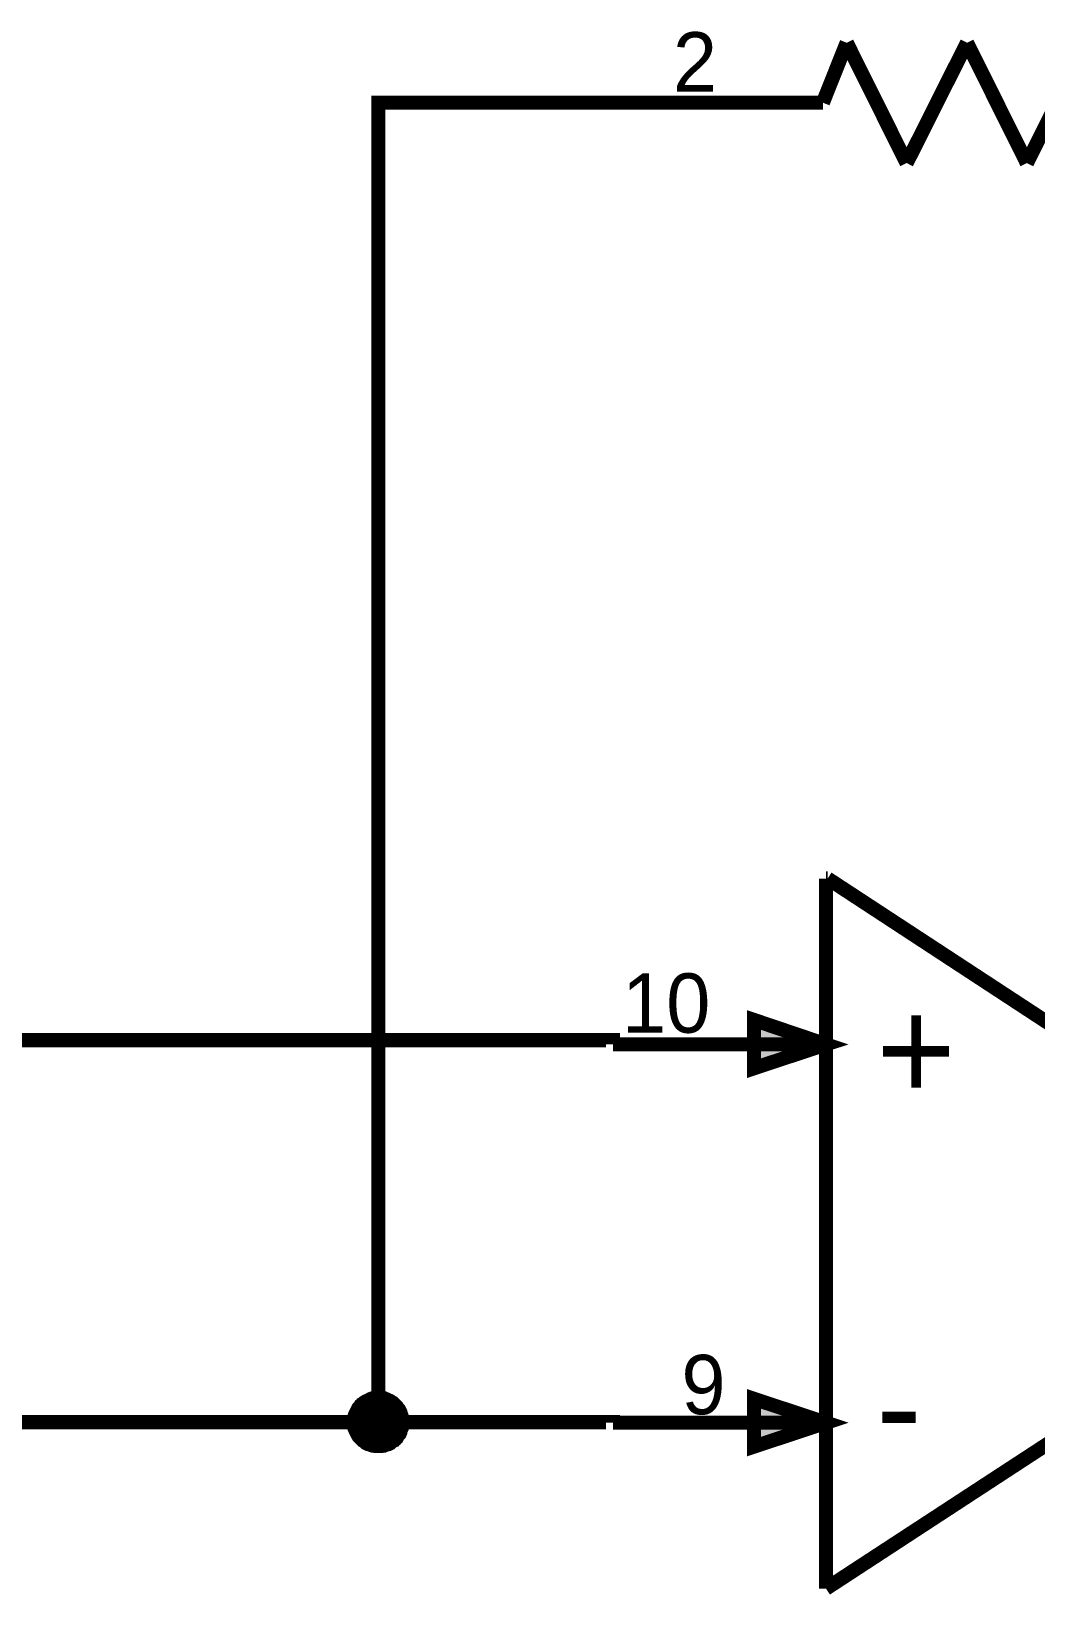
# Model space of a CAD drawing. Header units: millimetres. Extents: x 0 to 800, y 0 to 567.
# Drawn here: x 135.17 to 156.4, y 446.47 to 479.53 of the extents above; entities that cross this region are included whole.
import ezdxf

# ---------------------------------------------------------------- set-up
doc = ezdxf.new("R2010")
doc.units = ezdxf.units.MM
doc.layers.add('Sheet', color=255, linetype='Continuous')

msp = doc.modelspace()

# ---------------------------------------------------------------- linework, layer by layer
at = {"layer": 'Sheet'}
for points, const_width in [([(152.404, 479.289), (151.9, 478.023)], 0.3), ([(153.67, 476.747), (152.404, 479.289)], 0.3), ([(154.947, 479.289), (153.67, 476.747)], 0.3), ([(156.212, 476.747), (154.947, 479.289)], 0.3), ([(157.489, 479.289), (156.212, 476.747)], 0.3), ([(146.816, 478.023), (142.504, 478.023), (142.504, 450.137)], 0.3), ([(151.9, 478.023), (146.816, 478.023)], 0.3), ([(151.9, 478.023), (151.139, 478.023)], 0.3), ([(147.465, 458.122), (147.465, 458.212), (133.533, 458.212), (133.533, 465.827), (133.533, 466.902)], 0.3), ([(151.967, 461.627), (152.001, 461.627)], 0.3), ([(151.967, 446.62), (151.967, 461.627)], 0.3), ([(152.001, 461.627), (163.458, 454.124)], 0.3), ([(151.967, 458.122), (147.465, 458.122)], 0.3), ([(163.458, 454.124), (151.967, 446.62)], 0.3), ([(141.989, 450.137), (141.989, 450.159), (141.989, 450.193), (142, 450.215), (142, 450.238), (142, 450.26), (142.011, 450.294), (142.022, 450.316), (142.033, 450.338), (142.045, 450.361), (142.056, 450.383), (142.067, 450.406), (142.078, 450.428), (142.089, 450.439), (142.112, 450.462), (142.123, 450.484), (142.145, 450.495), (142.157, 450.518), (142.179, 450.529), (142.201, 450.551), (142.213, 450.562), (142.235, 450.574), (142.257, 450.585), (142.28, 450.596), (142.302, 450.607), (142.325, 450.618), (142.347, 450.63), (142.381, 450.641), (142.403, 450.641), (142.425, 450.641), (142.448, 450.652), (142.481, 450.652), (142.504, 450.652)], 0.3), ([(141.989, 450.137), (141.989, 450.159), (141.989, 450.193), (142, 450.215), (142, 450.238), (142, 450.26), (142.011, 450.294), (142.022, 450.316), (142.033, 450.338), (142.045, 450.361), (142.056, 450.383), (142.067, 450.406), (142.078, 450.428), (142.089, 450.439), (142.112, 450.462), (142.123, 450.484), (142.145, 450.495), (142.157, 450.518), (142.179, 450.529), (142.201, 450.551), (142.213, 450.562), (142.235, 450.574), (142.257, 450.585), (142.28, 450.596), (142.302, 450.607), (142.325, 450.618), (142.347, 450.63), (142.381, 450.641), (142.403, 450.641), (142.425, 450.641), (142.448, 450.652), (142.481, 450.652), (142.504, 450.652)], 0.3), ([(141.989, 450.137), (141.989, 450.159), (141.989, 450.193), (142, 450.215), (142, 450.238), (142, 450.26), (142.011, 450.294), (142.022, 450.316), (142.033, 450.338), (142.045, 450.361), (142.056, 450.383), (142.067, 450.406), (142.078, 450.428), (142.089, 450.439), (142.112, 450.462), (142.123, 450.484), (142.145, 450.495), (142.157, 450.518), (142.179, 450.529), (142.201, 450.551), (142.213, 450.562), (142.235, 450.574), (142.257, 450.585), (142.28, 450.596), (142.302, 450.607), (142.325, 450.618), (142.347, 450.63), (142.381, 450.641), (142.403, 450.641), (142.425, 450.641), (142.448, 450.652), (142.481, 450.652), (142.504, 450.652)], 0.3), ([(141.989, 450.137), (141.989, 450.159), (141.989, 450.193), (142, 450.215), (142, 450.238), (142, 450.26), (142.011, 450.294), (142.022, 450.316), (142.033, 450.338), (142.045, 450.361), (142.056, 450.383), (142.067, 450.406), (142.078, 450.428), (142.089, 450.439), (142.112, 450.462), (142.123, 450.484), (142.145, 450.495), (142.157, 450.518), (142.179, 450.529), (142.201, 450.551), (142.213, 450.562), (142.235, 450.574), (142.257, 450.585), (142.28, 450.596), (142.302, 450.607), (142.325, 450.618), (142.347, 450.63), (142.381, 450.641), (142.403, 450.641), (142.425, 450.641), (142.448, 450.652), (142.481, 450.652), (142.504, 450.652)], 0.3), ([(141.989, 450.137), (141.989, 450.159), (141.989, 450.193), (142, 450.215), (142, 450.238), (142, 450.26), (142.011, 450.294), (142.022, 450.316), (142.033, 450.338), (142.045, 450.361), (142.056, 450.383), (142.067, 450.406), (142.078, 450.428), (142.089, 450.439), (142.112, 450.462), (142.123, 450.484), (142.145, 450.495), (142.157, 450.518), (142.179, 450.529), (142.201, 450.551), (142.213, 450.562), (142.235, 450.574), (142.257, 450.585), (142.28, 450.596), (142.302, 450.607), (142.325, 450.618), (142.347, 450.63), (142.381, 450.641), (142.403, 450.641), (142.425, 450.641), (142.448, 450.652), (142.481, 450.652), (142.504, 450.652)], 0.0991), ([(141.989, 450.137), (141.989, 450.159), (141.989, 450.193), (142, 450.215), (142, 450.238), (142, 450.26), (142.011, 450.294), (142.022, 450.316), (142.033, 450.338), (142.045, 450.361), (142.056, 450.383), (142.067, 450.406), (142.078, 450.428), (142.089, 450.439), (142.112, 450.462), (142.123, 450.484), (142.145, 450.495), (142.157, 450.518), (142.179, 450.529), (142.201, 450.551), (142.213, 450.562), (142.235, 450.574), (142.257, 450.585), (142.28, 450.596), (142.302, 450.607), (142.325, 450.618), (142.347, 450.63), (142.381, 450.641), (142.403, 450.641), (142.425, 450.641), (142.448, 450.652), (142.481, 450.652), (142.504, 450.652)], 0.0991), ([(141.989, 450.137), (141.989, 450.159), (141.989, 450.193), (142, 450.215), (142, 450.238), (142, 450.26), (142.011, 450.294), (142.022, 450.316), (142.033, 450.338), (142.045, 450.361), (142.056, 450.383), (142.067, 450.406), (142.078, 450.428), (142.089, 450.439), (142.112, 450.462), (142.123, 450.484), (142.145, 450.495), (142.157, 450.518), (142.179, 450.529), (142.201, 450.551), (142.213, 450.562), (142.235, 450.574), (142.257, 450.585), (142.28, 450.596), (142.302, 450.607), (142.325, 450.618), (142.347, 450.63), (142.381, 450.641), (142.403, 450.641), (142.425, 450.641), (142.448, 450.652), (142.481, 450.652), (142.504, 450.652)], 0.0991), ([(141.989, 450.137), (141.989, 450.159), (141.989, 450.193), (142, 450.215), (142, 450.238), (142, 450.26), (142.011, 450.294), (142.022, 450.316), (142.033, 450.338), (142.045, 450.361), (142.056, 450.383), (142.067, 450.406), (142.078, 450.428), (142.089, 450.439), (142.112, 450.462), (142.123, 450.484), (142.145, 450.495), (142.157, 450.518), (142.179, 450.529), (142.201, 450.551), (142.213, 450.562), (142.235, 450.574), (142.257, 450.585), (142.28, 450.596), (142.302, 450.607), (142.325, 450.618), (142.347, 450.63), (142.381, 450.641), (142.403, 450.641), (142.425, 450.641), (142.448, 450.652), (142.481, 450.652), (142.504, 450.652)], 0.0991), ([(142.504, 450.652), (142.504, 450.652)], 0.3), ([(142.504, 450.652), (142.526, 450.652), (142.56, 450.652), (142.582, 450.641), (142.605, 450.641), (142.627, 450.641), (142.649, 450.63), (142.683, 450.618), (142.705, 450.607), (142.728, 450.596), (142.75, 450.585), (142.761, 450.574), (142.784, 450.562), (142.806, 450.551), (142.829, 450.529), (142.84, 450.518), (142.862, 450.495), (142.873, 450.484), (142.896, 450.462), (142.907, 450.439), (142.918, 450.428), (142.941, 450.406), (142.952, 450.383), (142.963, 450.361), (142.963, 450.338), (142.974, 450.316), (142.985, 450.294), (142.997, 450.26), (142.997, 450.238), (142.997, 450.215), (143.008, 450.193), (143.008, 450.159), (143.008, 450.137)], 0.3), ([(142.504, 450.652), (142.504, 450.652)], 0.3), ([(142.504, 450.652), (142.526, 450.652), (142.56, 450.652), (142.582, 450.641), (142.605, 450.641), (142.627, 450.641), (142.649, 450.63), (142.683, 450.618), (142.705, 450.607), (142.728, 450.596), (142.75, 450.585), (142.761, 450.574), (142.784, 450.562), (142.806, 450.551), (142.829, 450.529), (142.84, 450.518), (142.862, 450.495), (142.873, 450.484), (142.896, 450.462), (142.907, 450.439), (142.918, 450.428), (142.941, 450.406), (142.952, 450.383), (142.963, 450.361), (142.963, 450.338), (142.974, 450.316), (142.985, 450.294), (142.997, 450.26), (142.997, 450.238), (142.997, 450.215), (143.008, 450.193), (143.008, 450.159), (143.008, 450.137)], 0.3), ([(142.504, 450.652), (142.504, 450.652)], 0.3), ([(142.504, 450.652), (142.526, 450.652), (142.56, 450.652), (142.582, 450.641), (142.605, 450.641), (142.627, 450.641), (142.649, 450.63), (142.683, 450.618), (142.705, 450.607), (142.728, 450.596), (142.75, 450.585), (142.761, 450.574), (142.784, 450.562), (142.806, 450.551), (142.829, 450.529), (142.84, 450.518), (142.862, 450.495), (142.873, 450.484), (142.896, 450.462), (142.907, 450.439), (142.918, 450.428), (142.941, 450.406), (142.952, 450.383), (142.963, 450.361), (142.963, 450.338), (142.974, 450.316), (142.985, 450.294), (142.997, 450.26), (142.997, 450.238), (142.997, 450.215), (143.008, 450.193), (143.008, 450.159), (143.008, 450.137)], 0.3), ([(142.504, 450.652), (142.504, 450.652)], 0.3), ([(142.504, 450.652), (142.526, 450.652), (142.56, 450.652), (142.582, 450.641), (142.605, 450.641), (142.627, 450.641), (142.649, 450.63), (142.683, 450.618), (142.705, 450.607), (142.728, 450.596), (142.75, 450.585), (142.761, 450.574), (142.784, 450.562), (142.806, 450.551), (142.829, 450.529), (142.84, 450.518), (142.862, 450.495), (142.873, 450.484), (142.896, 450.462), (142.907, 450.439), (142.918, 450.428), (142.941, 450.406), (142.952, 450.383), (142.963, 450.361), (142.963, 450.338), (142.974, 450.316), (142.985, 450.294), (142.997, 450.26), (142.997, 450.238), (142.997, 450.215), (143.008, 450.193), (143.008, 450.159), (143.008, 450.137)], 0.3), ([(142.504, 450.652), (142.504, 450.652)], 0.0991), ([(142.504, 450.652), (142.526, 450.652), (142.56, 450.652), (142.582, 450.641), (142.605, 450.641), (142.627, 450.641), (142.649, 450.63), (142.683, 450.618), (142.705, 450.607), (142.728, 450.596), (142.75, 450.585), (142.761, 450.574), (142.784, 450.562), (142.806, 450.551), (142.829, 450.529), (142.84, 450.518), (142.862, 450.495), (142.873, 450.484), (142.896, 450.462), (142.907, 450.439), (142.918, 450.428), (142.941, 450.406), (142.952, 450.383), (142.963, 450.361), (142.963, 450.338), (142.974, 450.316), (142.985, 450.294), (142.997, 450.26), (142.997, 450.238), (142.997, 450.215), (143.008, 450.193), (143.008, 450.159), (143.008, 450.137)], 0.0991), ([(142.504, 450.652), (142.504, 450.652)], 0.0991), ([(142.504, 450.652), (142.526, 450.652), (142.56, 450.652), (142.582, 450.641), (142.605, 450.641), (142.627, 450.641), (142.649, 450.63), (142.683, 450.618), (142.705, 450.607), (142.728, 450.596), (142.75, 450.585), (142.761, 450.574), (142.784, 450.562), (142.806, 450.551), (142.829, 450.529), (142.84, 450.518), (142.862, 450.495), (142.873, 450.484), (142.896, 450.462), (142.907, 450.439), (142.918, 450.428), (142.941, 450.406), (142.952, 450.383), (142.963, 450.361), (142.963, 450.338), (142.974, 450.316), (142.985, 450.294), (142.997, 450.26), (142.997, 450.238), (142.997, 450.215), (143.008, 450.193), (143.008, 450.159), (143.008, 450.137)], 0.0991), ([(142.504, 450.652), (142.504, 450.652)], 0.0991), ([(142.504, 450.652), (142.526, 450.652), (142.56, 450.652), (142.582, 450.641), (142.605, 450.641), (142.627, 450.641), (142.649, 450.63), (142.683, 450.618), (142.705, 450.607), (142.728, 450.596), (142.75, 450.585), (142.761, 450.574), (142.784, 450.562), (142.806, 450.551), (142.829, 450.529), (142.84, 450.518), (142.862, 450.495), (142.873, 450.484), (142.896, 450.462), (142.907, 450.439), (142.918, 450.428), (142.941, 450.406), (142.952, 450.383), (142.963, 450.361), (142.963, 450.338), (142.974, 450.316), (142.985, 450.294), (142.997, 450.26), (142.997, 450.238), (142.997, 450.215), (143.008, 450.193), (143.008, 450.159), (143.008, 450.137)], 0.0991), ([(142.504, 450.652), (142.504, 450.652)], 0.0991), ([(142.504, 450.652), (142.526, 450.652), (142.56, 450.652), (142.582, 450.641), (142.605, 450.641), (142.627, 450.641), (142.649, 450.63), (142.683, 450.618), (142.705, 450.607), (142.728, 450.596), (142.75, 450.585), (142.761, 450.574), (142.784, 450.562), (142.806, 450.551), (142.829, 450.529), (142.84, 450.518), (142.862, 450.495), (142.873, 450.484), (142.896, 450.462), (142.907, 450.439), (142.918, 450.428), (142.941, 450.406), (142.952, 450.383), (142.963, 450.361), (142.963, 450.338), (142.974, 450.316), (142.985, 450.294), (142.997, 450.26), (142.997, 450.238), (142.997, 450.215), (143.008, 450.193), (143.008, 450.159), (143.008, 450.137)], 0.0991), ([(147.465, 450.126), (147.465, 450.137), (142.504, 450.137), (120.911, 450.137)], 0.3), ([(142.504, 449.633), (142.481, 449.633), (142.448, 449.633), (142.425, 449.644), (142.403, 449.644), (142.381, 449.644), (142.347, 449.655), (142.325, 449.666), (142.302, 449.678), (142.28, 449.678), (142.257, 449.689), (142.235, 449.7), (142.213, 449.722), (142.201, 449.734), (142.179, 449.745), (142.157, 449.767), (142.145, 449.778), (142.123, 449.801), (142.112, 449.812), (142.089, 449.834), (142.078, 449.857), (142.067, 449.879), (142.056, 449.89), (142.045, 449.913), (142.033, 449.935), (142.022, 449.958), (142.011, 449.991), (142, 450.014), (142, 450.036), (142, 450.058), (141.989, 450.081), (141.989, 450.114), (141.989, 450.137)], 0.3), ([(141.989, 450.137), (141.989, 450.137)], 0.3), ([(142.504, 449.633), (142.481, 449.633), (142.448, 449.633), (142.425, 449.644), (142.403, 449.644), (142.381, 449.644), (142.347, 449.655), (142.325, 449.666), (142.302, 449.678), (142.28, 449.678), (142.257, 449.689), (142.235, 449.7), (142.213, 449.722), (142.201, 449.734), (142.179, 449.745), (142.157, 449.767), (142.145, 449.778), (142.123, 449.801), (142.112, 449.812), (142.089, 449.834), (142.078, 449.857), (142.067, 449.879), (142.056, 449.89), (142.045, 449.913), (142.033, 449.935), (142.022, 449.958), (142.011, 449.991), (142, 450.014), (142, 450.036), (142, 450.058), (141.989, 450.081), (141.989, 450.114), (141.989, 450.137)], 0.3), ([(141.989, 450.137), (141.989, 450.137)], 0.3), ([(142.504, 449.633), (142.481, 449.633), (142.448, 449.633), (142.425, 449.644), (142.403, 449.644), (142.381, 449.644), (142.347, 449.655), (142.325, 449.666), (142.302, 449.678), (142.28, 449.678), (142.257, 449.689), (142.235, 449.7), (142.213, 449.722), (142.201, 449.734), (142.179, 449.745), (142.157, 449.767), (142.145, 449.778), (142.123, 449.801), (142.112, 449.812), (142.089, 449.834), (142.078, 449.857), (142.067, 449.879), (142.056, 449.89), (142.045, 449.913), (142.033, 449.935), (142.022, 449.958), (142.011, 449.991), (142, 450.014), (142, 450.036), (142, 450.058), (141.989, 450.081), (141.989, 450.114), (141.989, 450.137)], 0.3), ([(141.989, 450.137), (141.989, 450.137)], 0.3), ([(142.504, 449.633), (142.481, 449.633), (142.448, 449.633), (142.425, 449.644), (142.403, 449.644), (142.381, 449.644), (142.347, 449.655), (142.325, 449.666), (142.302, 449.678), (142.28, 449.678), (142.257, 449.689), (142.235, 449.7), (142.213, 449.722), (142.201, 449.734), (142.179, 449.745), (142.157, 449.767), (142.145, 449.778), (142.123, 449.801), (142.112, 449.812), (142.089, 449.834), (142.078, 449.857), (142.067, 449.879), (142.056, 449.89), (142.045, 449.913), (142.033, 449.935), (142.022, 449.958), (142.011, 449.991), (142, 450.014), (142, 450.036), (142, 450.058), (141.989, 450.081), (141.989, 450.114), (141.989, 450.137)], 0.3), ([(141.989, 450.137), (141.989, 450.137)], 0.3), ([(142.504, 449.633), (142.481, 449.633), (142.448, 449.633), (142.425, 449.644), (142.403, 449.644), (142.381, 449.644), (142.347, 449.655), (142.325, 449.666), (142.302, 449.678), (142.28, 449.678), (142.257, 449.689), (142.235, 449.7), (142.213, 449.722), (142.201, 449.734), (142.179, 449.745), (142.157, 449.767), (142.145, 449.778), (142.123, 449.801), (142.112, 449.812), (142.089, 449.834), (142.078, 449.857), (142.067, 449.879), (142.056, 449.89), (142.045, 449.913), (142.033, 449.935), (142.022, 449.958), (142.011, 449.991), (142, 450.014), (142, 450.036), (142, 450.058), (141.989, 450.081), (141.989, 450.114), (141.989, 450.137)], 0.0991), ([(141.989, 450.137), (141.989, 450.137)], 0.0991), ([(142.504, 449.633), (142.481, 449.633), (142.448, 449.633), (142.425, 449.644), (142.403, 449.644), (142.381, 449.644), (142.347, 449.655), (142.325, 449.666), (142.302, 449.678), (142.28, 449.678), (142.257, 449.689), (142.235, 449.7), (142.213, 449.722), (142.201, 449.734), (142.179, 449.745), (142.157, 449.767), (142.145, 449.778), (142.123, 449.801), (142.112, 449.812), (142.089, 449.834), (142.078, 449.857), (142.067, 449.879), (142.056, 449.89), (142.045, 449.913), (142.033, 449.935), (142.022, 449.958), (142.011, 449.991), (142, 450.014), (142, 450.036), (142, 450.058), (141.989, 450.081), (141.989, 450.114), (141.989, 450.137)], 0.0991), ([(141.989, 450.137), (141.989, 450.137)], 0.0991), ([(142.504, 449.633), (142.481, 449.633), (142.448, 449.633), (142.425, 449.644), (142.403, 449.644), (142.381, 449.644), (142.347, 449.655), (142.325, 449.666), (142.302, 449.678), (142.28, 449.678), (142.257, 449.689), (142.235, 449.7), (142.213, 449.722), (142.201, 449.734), (142.179, 449.745), (142.157, 449.767), (142.145, 449.778), (142.123, 449.801), (142.112, 449.812), (142.089, 449.834), (142.078, 449.857), (142.067, 449.879), (142.056, 449.89), (142.045, 449.913), (142.033, 449.935), (142.022, 449.958), (142.011, 449.991), (142, 450.014), (142, 450.036), (142, 450.058), (141.989, 450.081), (141.989, 450.114), (141.989, 450.137)], 0.0991), ([(141.989, 450.137), (141.989, 450.137)], 0.0991), ([(142.504, 449.633), (142.481, 449.633), (142.448, 449.633), (142.425, 449.644), (142.403, 449.644), (142.381, 449.644), (142.347, 449.655), (142.325, 449.666), (142.302, 449.678), (142.28, 449.678), (142.257, 449.689), (142.235, 449.7), (142.213, 449.722), (142.201, 449.734), (142.179, 449.745), (142.157, 449.767), (142.145, 449.778), (142.123, 449.801), (142.112, 449.812), (142.089, 449.834), (142.078, 449.857), (142.067, 449.879), (142.056, 449.89), (142.045, 449.913), (142.033, 449.935), (142.022, 449.958), (142.011, 449.991), (142, 450.014), (142, 450.036), (142, 450.058), (141.989, 450.081), (141.989, 450.114), (141.989, 450.137)], 0.0991), ([(141.989, 450.137), (141.989, 450.137)], 0.0991), ([(143.008, 450.137), (143.008, 450.114), (143.008, 450.081), (142.997, 450.058), (142.997, 450.036), (142.997, 450.014), (142.985, 449.991), (142.974, 449.958), (142.963, 449.935), (142.963, 449.913), (142.952, 449.89), (142.941, 449.879), (142.918, 449.857), (142.907, 449.834), (142.896, 449.812), (142.873, 449.801), (142.862, 449.778), (142.84, 449.767), (142.829, 449.745), (142.806, 449.734), (142.784, 449.722), (142.761, 449.7), (142.75, 449.689), (142.728, 449.678), (142.705, 449.678), (142.683, 449.666), (142.649, 449.655), (142.627, 449.644), (142.605, 449.644), (142.582, 449.644), (142.56, 449.633), (142.526, 449.633), (142.504, 449.633)], 0.3), ([(143.008, 450.137), (143.008, 450.114), (143.008, 450.081), (142.997, 450.058), (142.997, 450.036), (142.997, 450.014), (142.985, 449.991), (142.974, 449.958), (142.963, 449.935), (142.963, 449.913), (142.952, 449.89), (142.941, 449.879), (142.918, 449.857), (142.907, 449.834), (142.896, 449.812), (142.873, 449.801), (142.862, 449.778), (142.84, 449.767), (142.829, 449.745), (142.806, 449.734), (142.784, 449.722), (142.761, 449.7), (142.75, 449.689), (142.728, 449.678), (142.705, 449.678), (142.683, 449.666), (142.649, 449.655), (142.627, 449.644), (142.605, 449.644), (142.582, 449.644), (142.56, 449.633), (142.526, 449.633), (142.504, 449.633)], 0.3), ([(143.008, 450.137), (143.008, 450.114), (143.008, 450.081), (142.997, 450.058), (142.997, 450.036), (142.997, 450.014), (142.985, 449.991), (142.974, 449.958), (142.963, 449.935), (142.963, 449.913), (142.952, 449.89), (142.941, 449.879), (142.918, 449.857), (142.907, 449.834), (142.896, 449.812), (142.873, 449.801), (142.862, 449.778), (142.84, 449.767), (142.829, 449.745), (142.806, 449.734), (142.784, 449.722), (142.761, 449.7), (142.75, 449.689), (142.728, 449.678), (142.705, 449.678), (142.683, 449.666), (142.649, 449.655), (142.627, 449.644), (142.605, 449.644), (142.582, 449.644), (142.56, 449.633), (142.526, 449.633), (142.504, 449.633)], 0.3), ([(143.008, 450.137), (143.008, 450.114), (143.008, 450.081), (142.997, 450.058), (142.997, 450.036), (142.997, 450.014), (142.985, 449.991), (142.974, 449.958), (142.963, 449.935), (142.963, 449.913), (142.952, 449.89), (142.941, 449.879), (142.918, 449.857), (142.907, 449.834), (142.896, 449.812), (142.873, 449.801), (142.862, 449.778), (142.84, 449.767), (142.829, 449.745), (142.806, 449.734), (142.784, 449.722), (142.761, 449.7), (142.75, 449.689), (142.728, 449.678), (142.705, 449.678), (142.683, 449.666), (142.649, 449.655), (142.627, 449.644), (142.605, 449.644), (142.582, 449.644), (142.56, 449.633), (142.526, 449.633), (142.504, 449.633)], 0.3), ([(143.008, 450.137), (143.008, 450.114), (143.008, 450.081), (142.997, 450.058), (142.997, 450.036), (142.997, 450.014), (142.985, 449.991), (142.974, 449.958), (142.963, 449.935), (142.963, 449.913), (142.952, 449.89), (142.941, 449.879), (142.918, 449.857), (142.907, 449.834), (142.896, 449.812), (142.873, 449.801), (142.862, 449.778), (142.84, 449.767), (142.829, 449.745), (142.806, 449.734), (142.784, 449.722), (142.761, 449.7), (142.75, 449.689), (142.728, 449.678), (142.705, 449.678), (142.683, 449.666), (142.649, 449.655), (142.627, 449.644), (142.605, 449.644), (142.582, 449.644), (142.56, 449.633), (142.526, 449.633), (142.504, 449.633)], 0.0991), ([(143.008, 450.137), (143.008, 450.114), (143.008, 450.081), (142.997, 450.058), (142.997, 450.036), (142.997, 450.014), (142.985, 449.991), (142.974, 449.958), (142.963, 449.935), (142.963, 449.913), (142.952, 449.89), (142.941, 449.879), (142.918, 449.857), (142.907, 449.834), (142.896, 449.812), (142.873, 449.801), (142.862, 449.778), (142.84, 449.767), (142.829, 449.745), (142.806, 449.734), (142.784, 449.722), (142.761, 449.7), (142.75, 449.689), (142.728, 449.678), (142.705, 449.678), (142.683, 449.666), (142.649, 449.655), (142.627, 449.644), (142.605, 449.644), (142.582, 449.644), (142.56, 449.633), (142.526, 449.633), (142.504, 449.633)], 0.0991), ([(143.008, 450.137), (143.008, 450.114), (143.008, 450.081), (142.997, 450.058), (142.997, 450.036), (142.997, 450.014), (142.985, 449.991), (142.974, 449.958), (142.963, 449.935), (142.963, 449.913), (142.952, 449.89), (142.941, 449.879), (142.918, 449.857), (142.907, 449.834), (142.896, 449.812), (142.873, 449.801), (142.862, 449.778), (142.84, 449.767), (142.829, 449.745), (142.806, 449.734), (142.784, 449.722), (142.761, 449.7), (142.75, 449.689), (142.728, 449.678), (142.705, 449.678), (142.683, 449.666), (142.649, 449.655), (142.627, 449.644), (142.605, 449.644), (142.582, 449.644), (142.56, 449.633), (142.526, 449.633), (142.504, 449.633)], 0.0991), ([(143.008, 450.137), (143.008, 450.114), (143.008, 450.081), (142.997, 450.058), (142.997, 450.036), (142.997, 450.014), (142.985, 449.991), (142.974, 449.958), (142.963, 449.935), (142.963, 449.913), (142.952, 449.89), (142.941, 449.879), (142.918, 449.857), (142.907, 449.834), (142.896, 449.812), (142.873, 449.801), (142.862, 449.778), (142.84, 449.767), (142.829, 449.745), (142.806, 449.734), (142.784, 449.722), (142.761, 449.7), (142.75, 449.689), (142.728, 449.678), (142.705, 449.678), (142.683, 449.666), (142.649, 449.655), (142.627, 449.644), (142.605, 449.644), (142.582, 449.644), (142.56, 449.633), (142.526, 449.633), (142.504, 449.633)], 0.0991), ([(143.008, 450.137), (143.008, 450.137), (143.008, 450.137), (143.008, 450.137), (143.008, 450.137), (143.008, 450.137), (143.008, 450.137), (143.008, 450.137), (143.008, 450.137), (143.008, 450.137), (143.008, 450.137), (143.008, 450.137), (143.008, 450.137), (143.008, 450.137), (143.008, 450.137), (143.008, 450.137), (143.008, 450.137), (143.008, 450.137), (143.008, 450.137), (143.008, 450.137), (143.008, 450.137), (143.008, 450.137), (143.008, 450.137), (143.008, 450.137), (143.008, 450.137), (143.008, 450.137), (143.008, 450.137), (143.008, 450.137), (143.008, 450.137), (143.008, 450.137), (143.008, 450.137), (143.008, 450.137), (143.008, 450.137)], 0.3), ([(143.008, 450.137), (143.008, 450.137)], 0.3), ([(143.008, 450.137), (143.008, 450.137), (143.008, 450.137), (143.008, 450.137), (143.008, 450.137), (143.008, 450.137), (143.008, 450.137), (143.008, 450.137), (143.008, 450.137), (143.008, 450.137), (143.008, 450.137), (143.008, 450.137), (143.008, 450.137), (143.008, 450.137), (143.008, 450.137), (143.008, 450.137), (143.008, 450.137), (143.008, 450.137), (143.008, 450.137), (143.008, 450.137), (143.008, 450.137), (143.008, 450.137), (143.008, 450.137), (143.008, 450.137), (143.008, 450.137), (143.008, 450.137), (143.008, 450.137), (143.008, 450.137), (143.008, 450.137), (143.008, 450.137), (143.008, 450.137), (143.008, 450.137), (143.008, 450.137)], 0.3), ([(143.008, 450.137), (143.008, 450.137)], 0.3), ([(143.008, 450.137), (143.008, 450.137), (143.008, 450.137), (143.008, 450.137), (143.008, 450.137), (143.008, 450.137), (143.008, 450.137), (143.008, 450.137), (143.008, 450.137), (143.008, 450.137), (143.008, 450.137), (143.008, 450.137), (143.008, 450.137), (143.008, 450.137), (143.008, 450.137), (143.008, 450.137), (143.008, 450.137), (143.008, 450.137), (143.008, 450.137), (143.008, 450.137), (143.008, 450.137), (143.008, 450.137), (143.008, 450.137), (143.008, 450.137), (143.008, 450.137), (143.008, 450.137), (143.008, 450.137), (143.008, 450.137), (143.008, 450.137), (143.008, 450.137), (143.008, 450.137), (143.008, 450.137), (143.008, 450.137)], 0.3), ([(143.008, 450.137), (143.008, 450.137)], 0.3), ([(143.008, 450.137), (143.008, 450.137), (143.008, 450.137), (143.008, 450.137), (143.008, 450.137), (143.008, 450.137), (143.008, 450.137), (143.008, 450.137), (143.008, 450.137), (143.008, 450.137), (143.008, 450.137), (143.008, 450.137), (143.008, 450.137), (143.008, 450.137), (143.008, 450.137), (143.008, 450.137), (143.008, 450.137), (143.008, 450.137), (143.008, 450.137), (143.008, 450.137), (143.008, 450.137), (143.008, 450.137), (143.008, 450.137), (143.008, 450.137), (143.008, 450.137), (143.008, 450.137), (143.008, 450.137), (143.008, 450.137), (143.008, 450.137), (143.008, 450.137), (143.008, 450.137), (143.008, 450.137), (143.008, 450.137)], 0.3), ([(143.008, 450.137), (143.008, 450.137)], 0.3), ([(143.008, 450.137), (143.008, 450.137), (143.008, 450.137), (143.008, 450.137), (143.008, 450.137), (143.008, 450.137), (143.008, 450.137), (143.008, 450.137), (143.008, 450.137), (143.008, 450.137), (143.008, 450.137), (143.008, 450.137), (143.008, 450.137), (143.008, 450.137), (143.008, 450.137), (143.008, 450.137), (143.008, 450.137), (143.008, 450.137), (143.008, 450.137), (143.008, 450.137), (143.008, 450.137), (143.008, 450.137), (143.008, 450.137), (143.008, 450.137), (143.008, 450.137), (143.008, 450.137), (143.008, 450.137), (143.008, 450.137), (143.008, 450.137), (143.008, 450.137), (143.008, 450.137), (143.008, 450.137), (143.008, 450.137)], 0.0991), ([(143.008, 450.137), (143.008, 450.137)], 0.0991), ([(143.008, 450.137), (143.008, 450.137), (143.008, 450.137), (143.008, 450.137), (143.008, 450.137), (143.008, 450.137), (143.008, 450.137), (143.008, 450.137), (143.008, 450.137), (143.008, 450.137), (143.008, 450.137), (143.008, 450.137), (143.008, 450.137), (143.008, 450.137), (143.008, 450.137), (143.008, 450.137), (143.008, 450.137), (143.008, 450.137), (143.008, 450.137), (143.008, 450.137), (143.008, 450.137), (143.008, 450.137), (143.008, 450.137), (143.008, 450.137), (143.008, 450.137), (143.008, 450.137), (143.008, 450.137), (143.008, 450.137), (143.008, 450.137), (143.008, 450.137), (143.008, 450.137), (143.008, 450.137), (143.008, 450.137)], 0.0991), ([(143.008, 450.137), (143.008, 450.137)], 0.0991), ([(143.008, 450.137), (143.008, 450.137), (143.008, 450.137), (143.008, 450.137), (143.008, 450.137), (143.008, 450.137), (143.008, 450.137), (143.008, 450.137), (143.008, 450.137), (143.008, 450.137), (143.008, 450.137), (143.008, 450.137), (143.008, 450.137), (143.008, 450.137), (143.008, 450.137), (143.008, 450.137), (143.008, 450.137), (143.008, 450.137), (143.008, 450.137), (143.008, 450.137), (143.008, 450.137), (143.008, 450.137), (143.008, 450.137), (143.008, 450.137), (143.008, 450.137), (143.008, 450.137), (143.008, 450.137), (143.008, 450.137), (143.008, 450.137), (143.008, 450.137), (143.008, 450.137), (143.008, 450.137), (143.008, 450.137)], 0.0991), ([(143.008, 450.137), (143.008, 450.137)], 0.0991), ([(143.008, 450.137), (143.008, 450.137), (143.008, 450.137), (143.008, 450.137), (143.008, 450.137), (143.008, 450.137), (143.008, 450.137), (143.008, 450.137), (143.008, 450.137), (143.008, 450.137), (143.008, 450.137), (143.008, 450.137), (143.008, 450.137), (143.008, 450.137), (143.008, 450.137), (143.008, 450.137), (143.008, 450.137), (143.008, 450.137), (143.008, 450.137), (143.008, 450.137), (143.008, 450.137), (143.008, 450.137), (143.008, 450.137), (143.008, 450.137), (143.008, 450.137), (143.008, 450.137), (143.008, 450.137), (143.008, 450.137), (143.008, 450.137), (143.008, 450.137), (143.008, 450.137), (143.008, 450.137), (143.008, 450.137)], 0.0991), ([(143.008, 450.137), (143.008, 450.137)], 0.0991), ([(151.967, 450.126), (147.465, 450.126)], 0.3)]:
    msp.add_lwpolyline(points, dxfattribs=dict(at, const_width=const_width))
for points, const_width in [([(150.444, 458.637), (151.967, 458.122), (150.444, 457.618), (150.444, 458.637)], 0.3), ([(150.444, 458.637), (151.967, 458.122), (150.444, 457.618), (150.444, 458.637)], 0.0991), ([(150.444, 450.63), (151.967, 450.126), (150.444, 449.622), (150.444, 450.63)], 0.3), ([(150.444, 450.63), (151.967, 450.126), (150.444, 449.622), (150.444, 450.63)], 0.0991)]:
    msp.add_lwpolyline(points, close=True, dxfattribs=dict(at, const_width=const_width))
at = {"layer": 'Sheet', "const_width": 0.508}
msp.add_lwpolyline([(142.24, 450.15, 1), (142.748, 450.15, 1)], format="xyb", close=True, dxfattribs=at)
at = {"layer": 'Sheet'}
for points in [[(150.385, 457.557), (152.115, 458.134), (150.385, 458.711)], [(150.385, 449.557), (152.115, 450.134), (150.385, 450.711)]]:
    msp.add_solid(points, dxfattribs=at)

# ---------------------------------------------------------------- texts
for s, height, p in [('2', 1.254, (148.731, 478.258)), ('10', 1.2543, (147.656, 458.368)), ('+', 2.15, (153.031, 456.935)), ('9', 1.254, (148.91, 450.305)), ('-', 2.15, (153.031, 449.409))]:
    msp.add_text(s, height=height, dxfattribs=at).set_placement(p)

doc.saveas('drawing.dxf')
